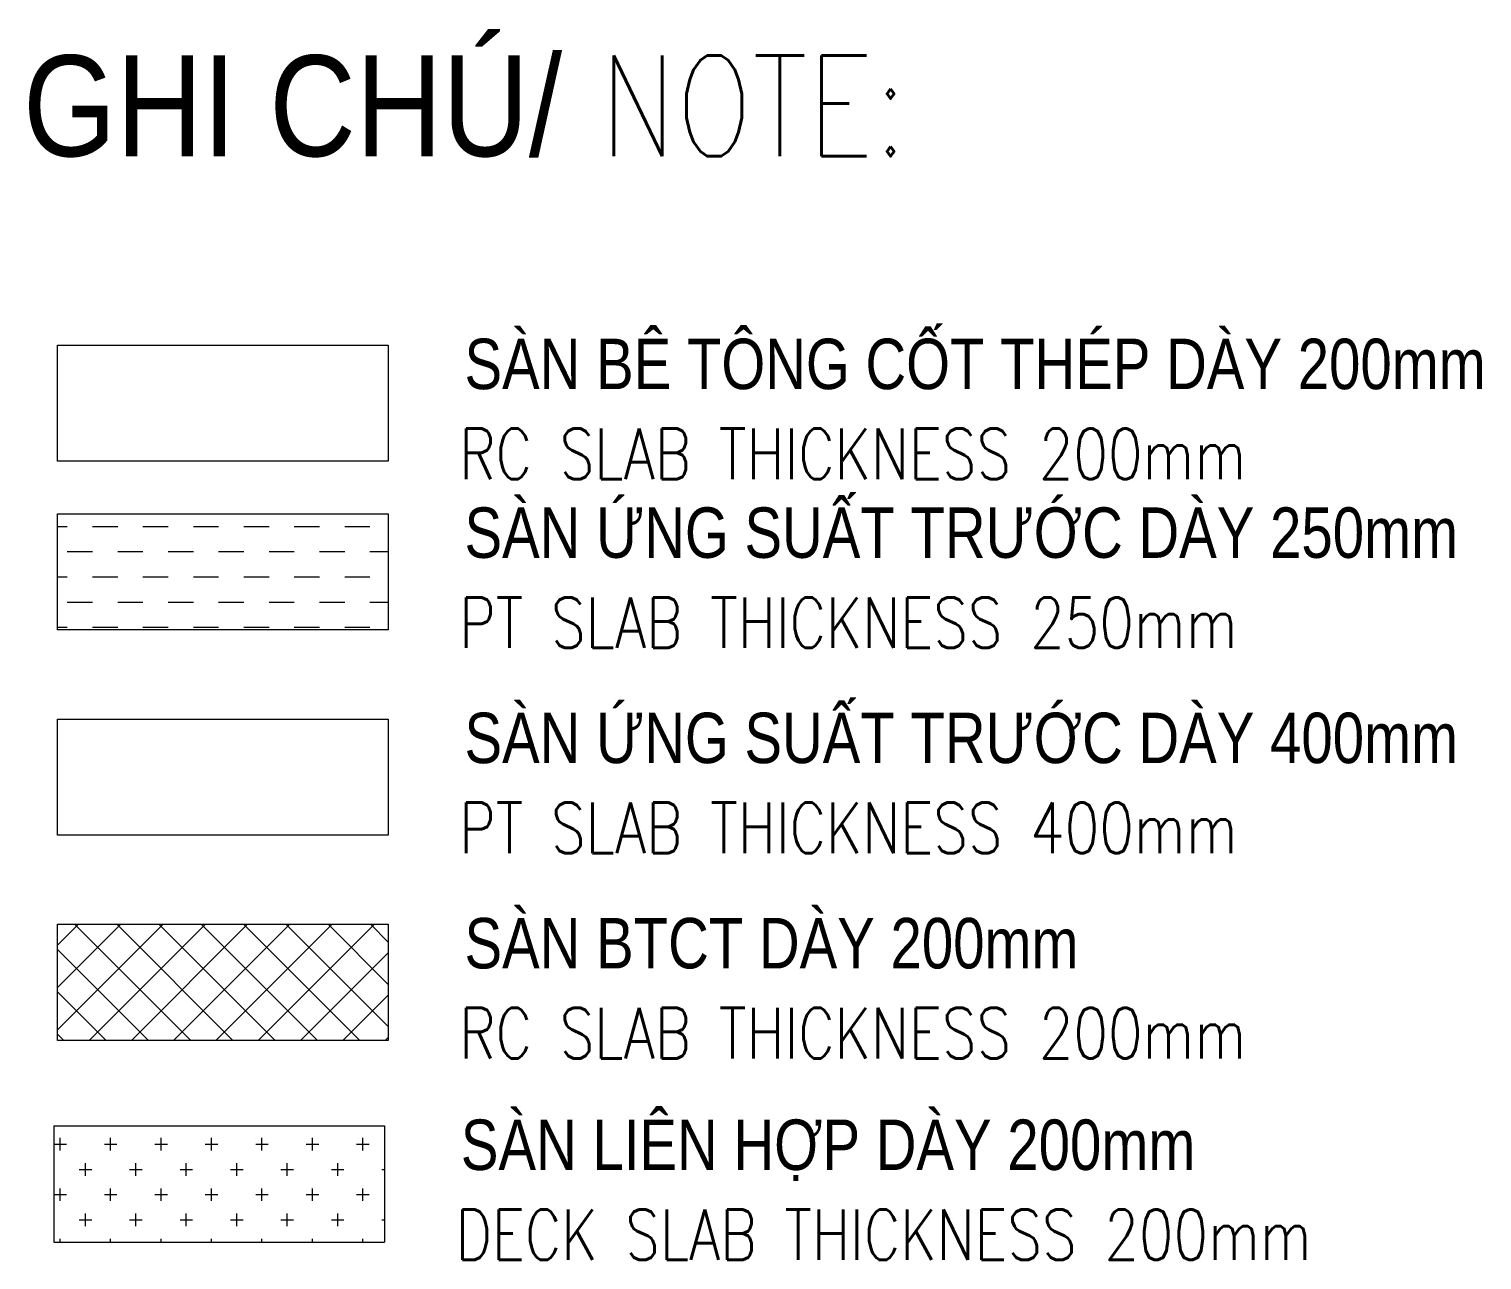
# Model space of a CAD drawing. Header units: millimetres. Extents: x -24156 to 1128921, y -12387 to 212709.
# Drawn here: x 703823 to 718223, y -7968 to 4233 of the extents above; entities that cross this region are included whole.
import ezdxf
from ezdxf.enums import TextEntityAlignment as Align

# ---------------------------------------------------------------- set-up
doc = ezdxf.new("R2010")
doc.units = ezdxf.units.MM
doc.header["$MEASUREMENT"] = 0
for name, color, linetype, lineweight in [('NDC_S_CONTINUOUS', 3, 'Continuous', 20), ('NDC_S_ENG TEXT', 2, 'Continuous', 20), ('NDC_S_HATCH MATERIAL', 8, 'Continuous', 13), ('NDC_S_VN TEXT', 7, 'Continuous', 20)]:
    doc.layers.add(name, color=color, linetype=linetype, lineweight=lineweight)
doc.styles.add('NDC_EN TXT', font='romans.shx', dxfattribs={"width": 0.8})
doc.styles.add('NDC_VIE TXT', font='arial.ttf', dxfattribs={"width": 0.8})

msp = doc.modelspace()

# ---------------------------------------------------------------- hatches: boundary and pattern name
at = {"layer": 'NDC_S_HATCH MATERIAL'}
h = msp.add_hatch(dxfattribs=at)
h.set_pattern_fill('DASH', color=256, scale=2000)
h.set_pattern_definition([(0, (669701, -56446.66), (250, 250), [250, -250])])
h.paths.add_polyline_path([(704104.7, -571.5), (707382.5, -571.5), (707382.5, -1723.7), (704104.7, -1723.7)])
h = msp.add_hatch(dxfattribs=at)
h.set_pattern_fill('CROSS', color=256, scale=1000)
h.set_pattern_definition([(0, (507568.84, 6179.1), (250, 250), [125, -375]), (90, (507631.34, 6116.6), (-250, 250), [125, -375])])
h.paths.add_polyline_path([(704068.6, -6638.9), (704068.6, -7791.1), (707346.4, -7791.1), (707346.4, -6638.9)])

# ---------------------------------------------------------------- linework, layer by layer
at = {"layer": 'NDC_S_CONTINUOUS'}
for p, q in [((704104.7, 1101), (707382.5, 1101)), ((704104.7, -51.2), (704104.7, 1101)), ((707382.5, 1101), (707382.5, -51.2)), ((707382.5, -51.2), (704104.7, -51.2)), ((704104.7, -571.5), (707382.5, -571.5)), ((704104.7, -1723.7), (704104.7, -571.5)), ((707382.5, -571.5), (707382.5, -1723.7)), ((707382.5, -1723.7), (704104.7, -1723.7)), ((704104.7, -2606.1), (707382.5, -2606.1)), ((704104.7, -3758.3), (704104.7, -2606.1)), ((707382.5, -2606.1), (707382.5, -3758.3)), ((707382.5, -3758.3), (704104.7, -3758.3)), ((704104.7, -4640.8), (707382.5, -4640.8)), ((704104.7, -5793), (704104.7, -4640.8)), ((707382.5, -4640.8), (707382.5, -5793)), ((707382.5, -5793), (704104.7, -5793)), ((704068.6, -6638.9), (707346.4, -6638.9)), ((704068.6, -6638.9), (704068.6, -7791.1)), ((707346.4, -6638.9), (707346.4, -7791.1)), ((704068.6, -7791.1), (707346.4, -7791.1))]:
    msp.add_line(p, q, dxfattribs=at)
at = {"layer": 'NDC_S_HATCH MATERIAL', "linetype": 'Continuous', "ltscale": 500}
for p, q in [((704104.7, -4848.9), (704312.8, -4640.8)), ((704104.7, -5268), (704731.9, -4640.8)), ((704104.7, -5687.1), (705151, -4640.8)), ((705424.6, -5793), (704272.4, -4640.8)), ((704417.8, -5793), (705570, -4640.8)), ((705843.7, -5793), (704691.5, -4640.8)), ((704836.9, -5793), (705989.1, -4640.8)), ((706262.8, -5793), (705110.6, -4640.8)), ((705256, -5793), (706408.2, -4640.8)), ((706681.9, -5793), (705529.7, -4640.8)), ((705675.1, -5793), (706827.3, -4640.8)), ((707101, -5793), (705948.8, -4640.8)), ((706094.2, -5793), (707246.4, -4640.8)), ((707382.5, -5655.4), (706367.8, -4640.8)), ((707382.5, -5236.3), (706786.9, -4640.8)), ((707382.5, -4817.3), (707206, -4640.8)), ((705005.6, -5793), (704104.7, -4892.1)), ((706513.2, -5793), (707382.5, -4923.8)), ((704586.5, -5793), (704104.7, -5311.2)), ((706932.3, -5793), (707382.5, -5342.9)), ((704167.4, -5793), (704104.7, -5730.3)), ((707351.4, -5793), (707382.5, -5761.9))]:
    msp.add_line(p, q, dxfattribs=at)

# ---------------------------------------------------------------- texts
at = {"layer": 'NDC_S_ENG TEXT', "style": 'NDC_EN TXT', "width": 0.8}
for s, height, p in [('NOTE:', 1000, (709481.9, 2972.2)), ('RC SLAB THICKNESS 200mm', 500, (708087.5, -228.2)), ('PT SLAB THICKNESS 250mm', 500, (708087.5, -1900.6)), ('PT SLAB THICKNESS 400mm', 500, (708087.5, -3935.2)), ('RC SLAB THICKNESS 200mm', 500, (708087.5, -5969.9)), ('DECK SLAB THICKNESS 200mm', 500, (708051.4, -7968))]:
    msp.add_text(s, height=height, dxfattribs=at).set_placement(p)
at = {"layer": 'NDC_S_VN TEXT', "style": 'NDC_VIE TXT', "width": 0.85}
msp.add_text('GHI CHÚ/', height=1000, dxfattribs=at).set_placement((703763.1, 3972.2), align=Align.TOP_LEFT)
at = {"layer": 'NDC_S_VN TEXT', "style": 'NDC_VIE TXT', "width": 0.8}
for s, p in [('SÀN BÊ TÔNG CỐT THÉP DÀY 200mm', (708138.6, 663.6)), ('SÀN ỨNG SUẤT TRƯỚC DÀY 250mm', (708138.6, -1008.8)), ('SÀN ỨNG SUẤT TRƯỚC DÀY 400mm', (708138.6, -3043.5)), ('SÀN BTCT DÀY 200mm', (708138.6, -5078.2)), ('SÀN LIÊN HỢP DÀY 200mm', (708102.5, -7076.2))]:
    msp.add_text(s, height=500, dxfattribs=at).set_placement(p)

doc.saveas('drawing.dxf')
